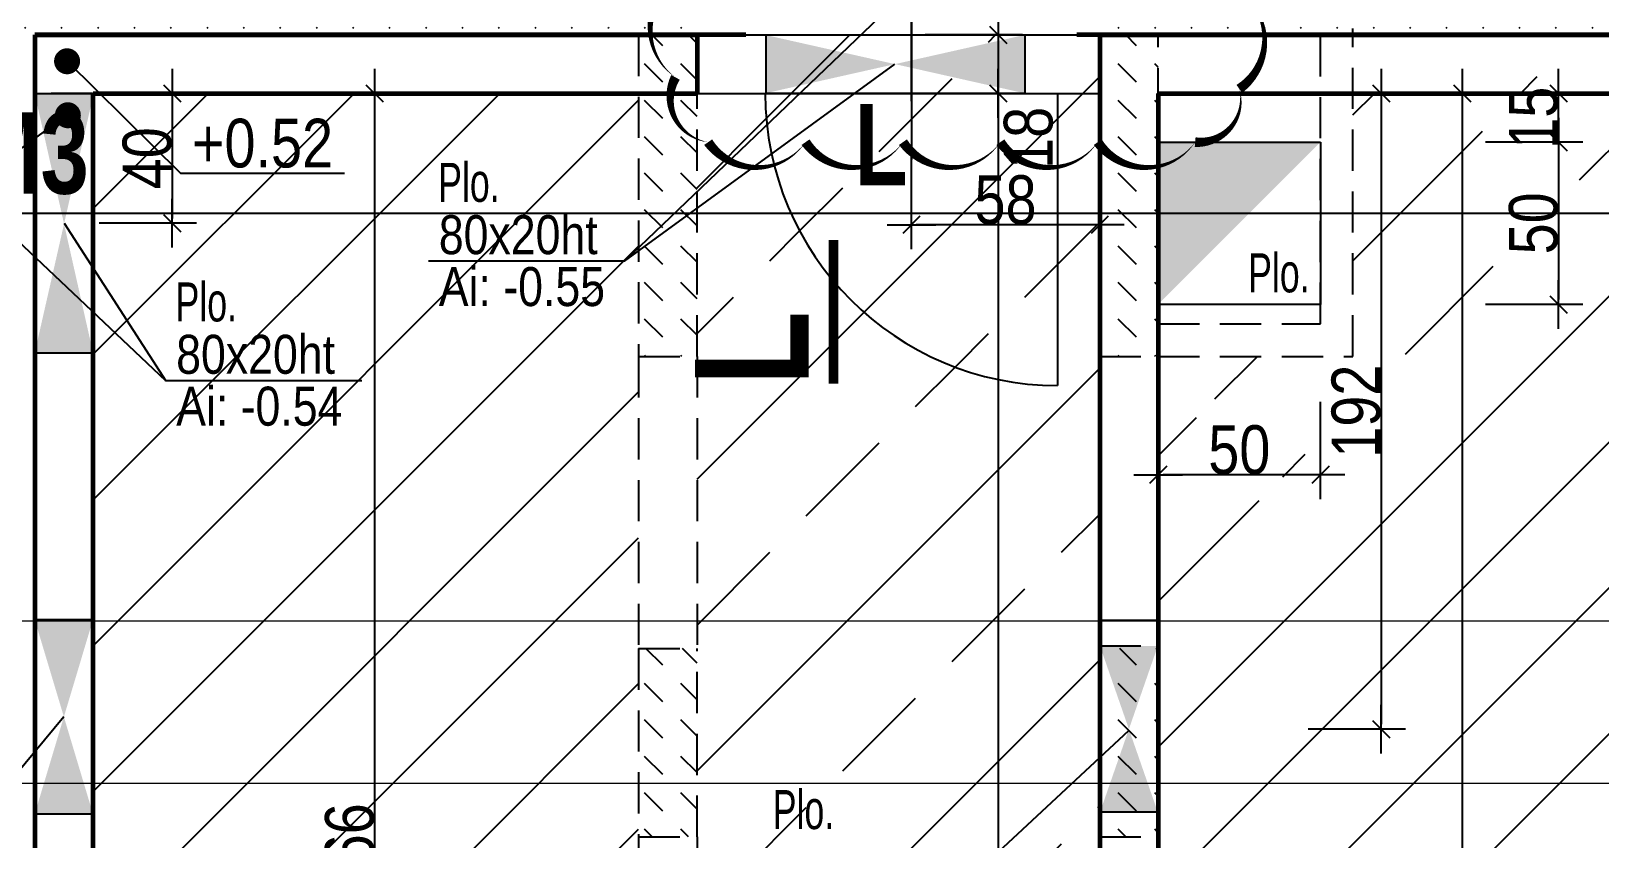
# Model space of a CAD drawing. Header units: centimetres. Extents: x 38820 to 82487, y -36363 to -12804.
# Drawn here: x 49691.6 to 50174.6, y -23043.9 to -22795.3 of the extents above; entities that cross this region are included whole.
import ezdxf
from ezdxf.enums import TextEntityAlignment as Align

# ---------------------------------------------------------------- set-up
doc = ezdxf.new("R2010")
doc.units = ezdxf.units.CM
doc.header["$LTSCALE"] = 0.5
doc.linetypes.add('CACHEX2', pattern=[19.05, 12.7, -6.35])
doc.layers.get('DEFPOINTS').update_dxf_attribs({"linetype": 'CONTINUOUS'})
doc.layers.add('01_Cad_1_', color=5, linetype='CONTINUOUS', lineweight=9)
doc.layers.add('01_murs_coup', color=5, linetype='CONTINUOUS', lineweight=60)
for name, color, linetype in [('01_cote_gen', 4, 'CONTINUOUS'), ('01_linteaux', 2, 'CONTINUOUS'), ('01_murs_sup', 2, 'CACHEX2'), ('01_poch_BN', 9, 'CONTINUOUS'), ('01_resv', 32, 'CONTINUOUS'), ('01_texte', 230, 'CONTINUOUS'), ('AA_COTES', 2, 'CONTINUOUS')]:
    doc.layers.add(name, color=color, linetype=linetype)
doc.styles.add('Arial Narrow', font='ARIALN.TTF')
doc.styles.add('impact', font='impact.ttf')
doc.styles.add('STYLE2', font='ARIALN.TTF')
doc.dimstyles.new('JB50', dxfattribs={"dimscale": 0.1, "dimtxt": 150, "dimasz": 15, "dimexe": 0.1, "dimexo": 0.1, "dimgap": 0.09, "dimtad": 1, "dimdec": 1, "dimdsep": 46, "dimtxsty": 'STYLE2', "dimblk1": 'BOND_G', "dimblk2": 'BOND_D', "dimsah": 1, "dimcen": 1.5, "dimdle": 0.01, "dimse1": 1, "dimse2": 1, "dimclrd": 4, "dimclre": 2, "dimclrt": 6, "dimazin": 2, "dimtfac": 2.333333, "dimtdec": 1, "dimtix": 1, "dimtmove": 2, "dimatfit": 3, "dimldrblk": 'BOND_G', "dimfxl": 1, "dimtolj": 1, "dimtzin": 0, "dimarcsym": 0})
pattern_1 = [(135, (-19116.01, 5488.093), (-11.22532015, 9e-16), [7.9375, -7.9375])]
pattern_2 = [(135, (-19116.01, 5488.093), (-11.22532015, 9e-16), [7.9375, -7.9375])]

# ---------------------------------------------------------------- blocks, each defined once
blk = doc.blocks.new('BOND_G')
at = {"layer": 'AA_COTES', "color": 0}
for p, q in [((0, -5), (0, 15)), ((5, 0), (-5, 0)), ((1.77, 1.77), (-1.77, -1.77))]:
    blk.add_line(p, q, dxfattribs=at)
blk = doc.blocks.new('BOND_D')
at = {"layer": 'AA_COTES', "color": 0}
for p, q in [((0, 5), (0, -15)), ((5, 0), (-5, 0)), ((-1.77, -1.77), (1.77, 1.77))]:
    blk.add_line(p, q, dxfattribs=at)
blk = doc.blocks.new('*D842')
at = {"layer": '01_cote_gen', "color": 4, "lineweight": -2, "transparency": 16777216}
blk.add_line((49989.4, -22815.89), (49989.4, -23352.89), dxfattribs=at)
at = {"layer": 'DEFPOINTS', "color": 0}
for p in [(49980.94, -22814.39), (49967.2, -23354.39), (49989.4, -23354.39)]:
    blk.add_point(p, dxfattribs=at)
at = {"layer": '01_cote_gen', "color": 4, "lineweight": -2, "transparency": 16777216, "xscale": 1.5, "yscale": 1.5, "zscale": 1.5}
for name, p, rotation in [('BOND_G', (49989.4, -22814.39), 90), ('BOND_D', (49989.4, -23354.39), 270)]:
    blk.add_blockref(name, p, dxfattribs=dict(at, rotation=rotation))
at = {"layer": '01_cote_gen', "color": 6, "transparency": 16777216, "insert": (49981.74, -23084.39), "char_height": 15, "attachment_point": 5, "rotation": 90, "style": 'STYLE2'}
blk.add_mtext('\\A1;540', dxfattribs=at)
blk = doc.blocks.new('*D843')
at = {"layer": '01_cote_gen', "color": 4, "lineweight": -2, "transparency": 16777216}
blk.add_line((49989.4, -22797.89), (49989.4, -22812.89), dxfattribs=at)
at = {"layer": 'DEFPOINTS', "color": 0}
for p in [(49975.37, -22796.39), (49975.37, -22814.39), (49989.4, -22814.39)]:
    blk.add_point(p, dxfattribs=at)
at = {"layer": '01_cote_gen', "color": 4, "lineweight": -2, "transparency": 16777216, "xscale": 1.5, "yscale": 1.5, "zscale": 1.5}
for name, p, rotation in [('BOND_G', (49989.4, -22796.39), 90), ('BOND_D', (49989.4, -22814.39), 270)]:
    blk.add_blockref(name, p, dxfattribs=dict(at, rotation=rotation))
at = {"layer": '01_cote_gen', "color": 6, "transparency": 16777216, "insert": (49998.71, -22828.1), "char_height": 15, "attachment_point": 5, "rotation": 90, "style": 'STYLE2'}
blk.add_mtext('\\A1;18', dxfattribs=at)
blk = doc.blocks.new('*D865')
at = {"layer": '01_cote_gen', "color": 4, "lineweight": -2, "transparency": 16777216}
blk.add_line((50268.24, -22815.89), (50268.24, -23430.89), dxfattribs=at)
at = {"layer": 'DEFPOINTS', "color": 0}
for p in [(50126.64, -22814.39), (50268.24, -23432.39), (50320.59, -23432.39)]:
    blk.add_point(p, dxfattribs=at)
at = {"layer": '01_cote_gen', "color": 4, "lineweight": -2, "transparency": 16777216, "xscale": 1.5, "yscale": 1.5, "zscale": 1.5}
for name, p, rotation in [('BOND_G', (50268.24, -22814.39), 90), ('BOND_D', (50268.24, -23432.39), 270)]:
    blk.add_blockref(name, p, dxfattribs=dict(at, rotation=rotation))
at = {"layer": '01_cote_gen', "color": 6, "transparency": 16777216, "insert": (50260.58, -23123.39), "char_height": 15, "attachment_point": 5, "rotation": 90, "style": 'STYLE2'}
blk.add_mtext('\\A1;618', dxfattribs=at)
blk = doc.blocks.new('*D866')
at = {"layer": '01_cote_gen', "color": 4, "lineweight": -2, "transparency": 16777216}
blk.add_line((50132.28, -22815.89), (50132.28, -23724.9), dxfattribs=at)
at = {"layer": 'DEFPOINTS', "color": 0}
for p in [(50125.23, -22814.39), (50038.63, -23726.4), (50132.28, -23726.4)]:
    blk.add_point(p, dxfattribs=at)
at = {"layer": '01_cote_gen', "color": 4, "lineweight": -2, "transparency": 16777216, "xscale": 1.5, "yscale": 1.5, "zscale": 1.5}
for name, p, rotation in [('BOND_G', (50132.28, -22814.39), 90), ('BOND_D', (50132.28, -23726.4), 270)]:
    blk.add_blockref(name, p, dxfattribs=dict(at, rotation=rotation))
at = {"layer": '01_cote_gen', "color": 6, "transparency": 16777216, "insert": (50124.62, -23222.45), "char_height": 15, "attachment_point": 5, "rotation": 90, "style": 'STYLE2'}
blk.add_mtext('\\A1;912', dxfattribs=at)
blk = doc.blocks.new('*D1266')
at = {"layer": '01_resv', "color": 4, "lineweight": -2, "transparency": 16777216}
for p, q in [((50161.93, -22812.89), (50161.93, -22811.39)), ((50161.93, -22829.43), (50161.93, -22814.39)), ((50161.93, -22830.93), (50161.93, -22832.43))]:
    blk.add_line(p, q, dxfattribs=at)
at = {"layer": 'DEFPOINTS', "color": 0}
for p in [(50084.05, -22814.39), (50161.93, -22814.39), (50088.63, -22829.43)]:
    blk.add_point(p, dxfattribs=at)
at = {"layer": '01_resv', "color": 4, "lineweight": -2, "transparency": 16777216, "xscale": 1.5, "yscale": 1.5, "zscale": 1.5}
for name, p, rotation in [('BOND_D', (50161.93, -22814.39), 270), ('BOND_G', (50161.93, -22829.43), 90)]:
    blk.add_blockref(name, p, dxfattribs=dict(at, rotation=rotation))
at = {"layer": '01_resv', "color": 6, "transparency": 16777216, "insert": (50154.27, -22821.91), "char_height": 15, "attachment_point": 5, "rotation": 90, "style": 'STYLE2'}
blk.add_mtext('\\A1;15', dxfattribs=at)
blk = doc.blocks.new('*D1267')
at = {"layer": '01_resv', "color": 4, "lineweight": -2, "transparency": 16777216}
blk.add_line((50161.93, -22830.93), (50161.93, -22877.93), dxfattribs=at)
at = {"layer": 'DEFPOINTS', "color": 0}
for p in [(50088.63, -22829.43), (50088.63, -22879.43), (50161.93, -22879.43)]:
    blk.add_point(p, dxfattribs=at)
at = {"layer": '01_resv', "color": 4, "lineweight": -2, "transparency": 16777216, "xscale": 1.5, "yscale": 1.5, "zscale": 1.5}
for name, p, rotation in [('BOND_G', (50161.93, -22829.43), 90), ('BOND_D', (50161.93, -22879.43), 270)]:
    blk.add_blockref(name, p, dxfattribs=dict(at, rotation=rotation))
at = {"layer": '01_resv', "color": 6, "transparency": 16777216, "insert": (50154.27, -22854.43), "char_height": 15, "attachment_point": 5, "rotation": 90, "style": 'STYLE2'}
blk.add_mtext('\\A1;50', dxfattribs=at)
blk = doc.blocks.new('*D1268')
at = {"layer": '01_resv', "color": 4, "lineweight": -2, "transparency": 16777216}
blk.add_line((50087.13, -22931.88), (50040.13, -22931.88), dxfattribs=at)
at = {"layer": 'DEFPOINTS', "color": 0}
for p in [(50038.63, -22879.43), (50088.63, -22879.43), (50038.63, -22931.88)]:
    blk.add_point(p, dxfattribs=at)
at = {"layer": '01_resv', "color": 4, "lineweight": -2, "transparency": 16777216, "xscale": 1.5, "yscale": 1.5, "zscale": 1.5, "rotation": 180}
blk.add_blockref('BOND_D', (50038.63, -22931.88), dxfattribs=at)
at = {"layer": '01_resv', "color": 4, "lineweight": -2, "transparency": 16777216, "xscale": 1.5, "yscale": 1.5, "zscale": 1.5}
blk.add_blockref('BOND_G', (50088.63, -22931.88), dxfattribs=at)
at = {"layer": '01_resv', "color": 6, "transparency": 16777216, "insert": (50063.63, -22924.21), "char_height": 15, "attachment_point": 5, "style": 'STYLE2'}
blk.add_mtext('\\A1;50', dxfattribs=at)
blk = doc.blocks.new('*D1269')
at = {"layer": '01_cote_gen', "color": 4, "lineweight": -2, "transparency": 16777216}
blk.add_line((50019.12, -22854.88), (49964.13, -22854.88), dxfattribs=at)
at = {"layer": 'DEFPOINTS', "color": 0}
for p in [(49962.63, -22827.34), (50020.62, -22830.61), (49962.63, -22854.88)]:
    blk.add_point(p, dxfattribs=at)
at = {"layer": '01_cote_gen', "color": 4, "lineweight": -2, "transparency": 16777216, "xscale": 1.5, "yscale": 1.5, "zscale": 1.5, "rotation": 180}
blk.add_blockref('BOND_D', (49962.63, -22854.88), dxfattribs=at)
at = {"layer": '01_cote_gen', "color": 4, "lineweight": -2, "transparency": 16777216, "xscale": 1.5, "yscale": 1.5, "zscale": 1.5}
blk.add_blockref('BOND_G', (50020.62, -22854.88), dxfattribs=at)
at = {"layer": '01_cote_gen', "color": 6, "transparency": 16777216, "insert": (49991.63, -22847.22), "char_height": 15, "attachment_point": 5, "style": 'STYLE2'}
blk.add_mtext('\\A1;58', dxfattribs=at)
blk = doc.blocks.new('*D1271')
at = {"layer": '01_resv', "color": 4, "lineweight": -2, "transparency": 16777216}
blk.add_line((49734.97, -22815.89), (49734.97, -22852.89), dxfattribs=at)
at = {"layer": 'DEFPOINTS', "color": 0}
for p in [(49729.12, -22814.39), (49701.72, -22854.39), (49734.97, -22854.39)]:
    blk.add_point(p, dxfattribs=at)
at = {"layer": '01_resv', "color": 4, "lineweight": -2, "transparency": 16777216, "xscale": 1.5, "yscale": 1.5, "zscale": 1.5}
for name, p, rotation in [('BOND_G', (49734.97, -22814.39), 90), ('BOND_D', (49734.97, -22854.39), 270)]:
    blk.add_blockref(name, p, dxfattribs=dict(at, rotation=rotation))
at = {"layer": '01_resv', "color": 6, "transparency": 16777216, "insert": (49727.3, -22834.39), "char_height": 15, "attachment_point": 5, "rotation": 90, "style": 'STYLE2'}
blk.add_mtext('\\A1;40', dxfattribs=at)
blk = doc.blocks.new('*D1272')
at = {"layer": '01_resv', "color": 4, "lineweight": -2, "transparency": 16777216}
blk.add_line((50107.3, -22815.89), (50107.3, -23008.7), dxfattribs=at)
at = {"layer": 'DEFPOINTS', "color": 0}
for p in [(50109.58, -22814.39), (50029.63, -23010.2), (50107.3, -23010.2)]:
    blk.add_point(p, dxfattribs=at)
at = {"layer": '01_resv', "color": 4, "lineweight": -2, "transparency": 16777216, "xscale": 1.5, "yscale": 1.5, "zscale": 1.5}
for name, p, rotation in [('BOND_G', (50107.3, -22814.39), 90), ('BOND_D', (50107.3, -23010.2), 270)]:
    blk.add_blockref(name, p, dxfattribs=dict(at, rotation=rotation))
at = {"layer": '01_resv', "color": 6, "transparency": 16777216, "insert": (50099.64, -22912.29), "char_height": 15, "attachment_point": 5, "rotation": 90, "style": 'STYLE2'}
blk.add_mtext('\\A1;192', dxfattribs=at)
blk = doc.blocks.new('*D1299')
at = {"layer": '01_cote_gen', "color": 4, "lineweight": -2, "transparency": 16777216}
blk.add_line((49797.32, -22815.89), (49797.32, -23278.86), dxfattribs=at)
at = {"layer": 'DEFPOINTS', "color": 0}
for p in [(49803.63, -22814.39), (49701.63, -23280.36), (49797.32, -23280.36)]:
    blk.add_point(p, dxfattribs=at)
at = {"layer": '01_cote_gen', "color": 4, "lineweight": -2, "transparency": 16777216, "xscale": 1.5, "yscale": 1.5, "zscale": 1.5}
for name, p, rotation in [('BOND_G', (49797.32, -22814.39), 90), ('BOND_D', (49797.32, -23280.36), 270)]:
    blk.add_blockref(name, p, dxfattribs=dict(at, rotation=rotation))
at = {"layer": '01_cote_gen', "color": 6, "transparency": 16777216, "insert": (49789.65, -23047.37), "char_height": 15, "attachment_point": 5, "rotation": 90, "style": 'STYLE2'}
blk.add_mtext('\\A1;466', dxfattribs=at)

msp = doc.modelspace()

# ---------------------------------------------------------------- hatches: boundary and pattern name
at = {"layer": '01_murs_sup'}
h = msp.add_hatch(dxfattribs=at)
h.set_pattern_fill('DASH', color=256, scale=2.5, angle=135)
h.set_pattern_definition(pattern_1)
h.paths.add_polyline_path([(50038.63, -22985.387), (50020.63, -22985.387), (50020.63, -23043.387), (50038.63, -23043.387)])
h.paths.add_polyline_path([(49896.631, -22985.387), (49878.631, -22985.387), (49878.631, -23043.387), (49896.631, -23043.387)])
h.paths.add_polyline_path([(49896.631, -23133.387), (49878.631, -23133.387), (49878.631, -23274.387), (49896.631, -23274.387)])
h.paths.add_polyline_path([(50038.63, -23133.387), (50020.63, -23133.387), (50020.63, -23274.387), (50038.63, -23274.387)])
h.paths.add_polyline_path([(49191.636, -22794.387), (49896.631, -22794.387), (49896.631, -22778.387), (49861.631, -22778.387), (49843.631, -22778.387), (49207.636, -22778.387), (49191.636, -22778.387)])
h.paths.add_polyline_path([(49896.631, -22796.39), (49878.631, -22796.39), (49878.631, -22895.387), (49896.631, -22895.387)])
h = msp.add_hatch(dxfattribs=at)
h.set_pattern_fill('DASH', color=256, scale=2.5, angle=135)
h.set_pattern_definition(pattern_2)
h.paths.add_polyline_path([(50038.63, -22985.387), (50020.63, -22985.387), (50020.63, -23043.387), (50038.63, -23043.387)])
h.paths.add_polyline_path([(49896.631, -22985.387), (49878.631, -22985.387), (49878.631, -23043.387), (49896.631, -23043.387)])
h.paths.add_polyline_path([(49896.631, -23133.387), (49878.631, -23133.387), (49878.631, -23274.387), (49896.631, -23274.387)])
h.paths.add_polyline_path([(50038.63, -23133.387), (50020.63, -23133.387), (50020.63, -23274.387), (50038.63, -23274.387)])
h.paths.add_polyline_path([(49191.636, -22794.387), (49896.631, -22794.387), (49896.631, -22778.387), (49861.631, -22778.387), (49843.631, -22778.387), (49207.636, -22778.387), (49191.636, -22778.387)])
h.paths.add_polyline_path([(49896.631, -22796.39), (49878.631, -22796.39), (49878.631, -22895.387), (49896.631, -22895.387)])
h = msp.add_hatch(dxfattribs=at)
h.set_pattern_fill('DASH', color=256, scale=2.5, angle=135)
h.set_pattern_definition(pattern_1)
h.paths.add_polyline_path([(50020.63, -22794.387), (50725.63, -22794.387), (50725.63, -22778.387), (50709.63, -22778.387), (50020.63, -22778.387)])
h.paths.add_polyline_path([(50038.63, -22796.39), (50020.63, -22796.39), (50020.63, -22895.387), (50038.63, -22895.387)])
h = msp.add_hatch(dxfattribs=at)
h.set_pattern_fill('DASH', color=256, scale=2.5, angle=135)
h.set_pattern_definition(pattern_2)
h.paths.add_polyline_path([(50020.63, -22794.387), (50725.63, -22794.387), (50725.63, -22778.387), (50709.63, -22778.387), (50020.63, -22778.387)])
h.paths.add_polyline_path([(50038.63, -22796.39), (50020.63, -22796.39), (50020.63, -22895.387), (50038.63, -22895.387)])
at = {"layer": '01_poch_BN'}
h = msp.add_hatch(dxfattribs=at)
h.set_pattern_fill('ANSI31', color=256, scale=10)
h.paths.add_polyline_path([(49105.63, -22818.341), (49125.63, -22818.34), (49125.63, -22814.307), (49672.626, -22814.387), (49690.613, -22814.387), (49690.612, -22796.39), (48265.63, -22796.18), (48265.63, -23398.352), (48285.63, -23398.352), (48285.63, -23117.356), (48953.63, -23117.356), (48953.63, -23432.356), (49105.63, -23432.356)])
h.paths.add_polyline_path([(49878.631, -23043.387), (49878.631, -22985.387), (49878.631, -22895.387), (49878.631, -22814.387), (49710.809, -22814.387), (49710.809, -22894.387), (49710.626, -23280.359), (49710.626, -23382.359), (49710.626, -23432.383), (49875.631, -23432.383), (49875.631, -23379.384), (49875.631, -23354.387), (49878.631, -23354.387), (49878.631, -23133.387)])
h.paths.add_polyline_path([(52569.593, -22796.39), (52419.597, -22796.39), (52419.597, -23152.394), (52569.593, -23152.394)])
h.paths.add_polyline_path([(50169.799, -22835.779), (50169.799, -22809.166), (50138.571, -22809.166), (50138.571, -22835.779)])
h.paths.add_polyline_path([(50169.799, -22867.654), (50169.799, -22841.041), (50138.571, -22841.041), (50138.571, -22867.654)], flags=16)
h.paths.add_polyline_path([(50050.405, -22939.747), (50077.018, -22939.747), (50077.018, -22908.519), (50050.405, -22908.519)], flags=16)
h.paths.add_polyline_path([(50115.169, -22930.844), (50115.169, -22894.675), (50083.941, -22894.675), (50083.941, -22930.844)], flags=16)
edge = h.paths.add_edge_path(flags=16)
edge.add_arc((49336.408, -23148.361), 30.98, 0, 360)
edge = h.paths.add_edge_path()
edge.add_arc((49672.626, -23376.358), 89.997, 90.00006, 179.99947, ccw=False)
edge.add_line((49672.626, -23286.361), (49672.626, -23280.36))
edge.add_line((49672.626, -23280.36), (49672.626, -23036.408))
edge.add_line((49672.626, -23036.408), (49672.589, -23036.408))
edge.add_line((49672.589, -23036.408), (49672.589, -22976.411))
edge.add_line((49672.589, -22976.411), (49672.626, -22814.387))
edge.add_line((49672.626, -22814.387), (49125.63, -22814.307))
edge.add_line((49125.63, -22814.307), (49125.63, -23432.356))
edge.add_line((49125.63, -23432.356), (49354.627, -23432.36))
edge.add_line((49354.627, -23432.36), (49672.626, -23432.36))
edge.add_line((49672.626, -23432.36), (49672.628, -23382.36))
edge.add_line((49672.628, -23382.36), (49672.628, -23376.358))
edge.add_line((49672.628, -23376.358), (49582.629, -23376.357))
edge = h.paths.add_edge_path(flags=16)
edge.add_arc((51006.638, -23148.361), 30.98, 0, 360)
h.paths.add_polyline_path([(52399.597, -22814.39), (50098.63, -22814.39), (50098.63, -22895.387), (50038.597, -22895.387), (50038.597, -22984.587), (50038.63, -22984.587), (50038.63, -23043.387), (50038.625, -23133.387), (50038.63, -23133.387), (50038.63, -23272.387), (50038.619, -23422.387), (50038.63, -23422.387), (50038.63, -23432.383), (50382.593, -23432.383), (50382.593, -23152.394), (50772.593, -23152.394), (50772.593, -23432.383), (50844.63, -23432.383), (50961.597, -23432.394), (50981.597, -23432.394), (51034.63, -23432.394), (51034.63, -23432.383), (51172.593, -23432.383), (51172.593, -23152.394), (51729.593, -23152.394), (51729.593, -23432.383), (51892.593, -23432.383), (51892.593, -23152.394), (52399.597, -23152.394)])
h = msp.add_hatch(dxfattribs=at)
h.set_pattern_fill('ANSI33', color=256, scale=10)
h.paths.add_polyline_path([(50020.624, -23372.387), (49896.631, -23372.387), (49896.631, -23385.385), (49983.702, -23385.386, -0.4139489), (49893.631, -23475.382), (49893.631, -23481.381), (49893.631, -23708.376), (49913.219, -23708.376), (49917.629, -23708.376, -0.4140038), (50007.625, -23618.288), (50007.626, -23708.376), (50013.626, -23708.376), (50020.624, -23708.376)])
h.paths.add_polyline_path([(49983.702, -23385.386), (49896.631, -23385.385), (49896.631, -23422.387), (49896.631, -23448.383), (49893.631, -23448.383), (49893.631, -23475.382, 0.4139489)], flags=17)
h.paths.add_polyline_path([(50007.625, -23618.288, 0.4140038), (49917.629, -23708.376), (50007.626, -23708.376)])
h.paths.add_polyline_path([(50020.624, -22814.387), (50007.628, -22814.387), (50007.627, -22904.385, -0.4142104), (49917.631, -22814.388), (49917.583, -22814.388), (49896.631, -22814.387), (49896.631, -22895.387), (49896.631, -22985.387), (49896.631, -23043.387), (49896.631, -23133.387), (49896.631, -23354.387), (50020.624, -23354.387)])
h.paths.add_polyline_path([(50020.624, -22796.39), (49896.631, -22796.39), (49896.631, -22895.387), (49896.631, -22985.387), (49896.631, -23043.387), (49896.631, -23133.387), (49896.631, -23354.387), (50020.624, -23354.387)])
h = msp.add_hatch(dxfattribs=at)
h.set_pattern_fill('ANSI33', color=256, scale=10)
h.paths.add_polyline_path([(50020.624, -22814.387), (50007.628, -22814.387), (50007.627, -22904.385, -0.4142104), (49917.631, -22814.388), (49917.583, -22814.388), (49896.631, -22814.387), (49896.631, -22895.387), (49896.631, -22985.387), (49896.631, -23043.387), (49896.631, -23133.387), (49896.631, -23354.387), (50020.624, -23354.387)])

# ---------------------------------------------------------------- linework, layer by layer
at = {"layer": '01_Cad_1_', "color": 2}
msp.add_line((53058.056, -22976.925), (48218.056, -22976.925), dxfattribs=at)
at = {"layer": '01_Cad_1_'}
msp.add_line((53058.056, -23026.925), (48168.056, -23026.925), dxfattribs=at)
at = {"layer": '01_linteaux'}
for p, q in [((49962.615, -22753.989), (49962.615, -22816.8)), ((49962.63, -22771.986), (49962.63, -22834.797)), ((49896.631, -22796.39), (50020.624, -22796.39)), ((49911.632, -22796.39), (50013.629, -22796.39)), ((49896.631, -22814.387), (50020.624, -22814.387)), ((50007.628, -22814.387), (50007.627, -22904.385))]:
    msp.add_line(p, q, dxfattribs=at)
msp.add_arc((50007.628, -22814.387), 89.997, 179.99948, 269.99947, dxfattribs=at)
at = {"layer": '01_murs_coup'}
for p, q in [((49692.626, -22796.39), (49692.626, -23280.359)), ((49911.632, -22796.39), (49692.626, -22796.39)), ((49692.626, -22796.39), (49692.626, -23280.359)), ((49692.626, -22796.39), (49896.631, -22796.39)), ((49896.631, -22796.39), (49896.631, -22814.387)), ((50725.645, -22796.39), (50013.629, -22796.39)), ((50725.645, -22796.39), (50013.629, -22796.39)), ((50020.624, -22796.39), (50020.624, -23354.387)), ((50020.624, -22796.39), (52419.597, -22796.39)), ((50020.624, -22796.39), (50020.624, -23354.387)), ((50020.624, -22796.39), (52419.597, -22796.39)), ((49710.626, -22814.387), (49896.631, -22814.387)), ((49710.626, -23280.359), (49710.626, -22814.387)), ((50038.597, -22814.39), (50038.597, -23726.376)), ((50038.597, -22814.39), (52399.597, -22814.39)), ((50038.597, -22814.39), (50038.597, -23726.376)), ((50038.597, -22814.39), (52399.597, -22814.39))]:
    msp.add_line(p, q, dxfattribs=at)
at = {"layer": '01_murs_sup', "ltscale": 2}
for p, q in [((49878.631, -22796.39), (49878.631, -22895.387)), ((49878.631, -22796.39), (49878.631, -22895.387)), ((49896.631, -22895.387), (49896.631, -22796.39)), ((49896.631, -22895.387), (49896.631, -22796.39)), ((50020.63, -22895.387), (50020.63, -22796.39)), ((50020.63, -22895.387), (50020.63, -22796.39)), ((50038.63, -22895.387), (50038.63, -22796.39)), ((50038.63, -22895.387), (50038.63, -22796.39)), ((50088.63, -22885.387), (50088.63, -22794.387)), ((50088.63, -22885.387), (50088.63, -22794.387)), ((50098.63, -22895.387), (50098.63, -22794.387)), ((50098.63, -22895.387), (50098.63, -22794.387)), ((49710.407, -22814.388), (49692.407, -22814.388)), ((49692.626, -22814.388), (49710.613, -22814.387)), ((50038.63, -22885.387), (50088.63, -22885.387)), ((50038.63, -22885.387), (50088.63, -22885.387)), ((49878.631, -22895.387), (49896.631, -22895.387)), ((49878.631, -22895.387), (49878.631, -22985.387)), ((49878.631, -22895.387), (49896.631, -22895.387)), ((49878.631, -22895.387), (49878.631, -22985.387)), ((49896.631, -22895.387), (49896.631, -22985.387)), ((49896.631, -22895.387), (49896.631, -22985.387)), ((50020.63, -22895.387), (50038.63, -22895.387)), ((50020.63, -22895.387), (50038.63, -22895.387)), ((50038.63, -22895.387), (50098.63, -22895.387)), ((50038.63, -22895.387), (50098.63, -22895.387)), ((49878.631, -22985.387), (49878.631, -23043.387)), ((49878.631, -22985.387), (49896.631, -22985.387)), ((49896.631, -23043.387), (49896.631, -22985.387)), ((50020.63, -22984.587), (50038.63, -22984.587)), ((50020.63, -23043.387), (50020.63, -22985.387)), ((50038.63, -23043.387), (50038.63, -22985.387)), ((49878.631, -23043.387), (49896.631, -23043.387)), ((49878.631, -23043.387), (49878.631, -23133.387)), ((49896.631, -23043.387), (49896.631, -23133.387)), ((50020.63, -23043.387), (50038.63, -23043.387))]:
    msp.add_line(p, q, dxfattribs=at)
at = {"layer": '01_resv'}
for p, q in [((49917.583, -22796.39), (49997.583, -22796.39)), ((49917.883, -22814.388), (49917.884, -22796.39)), ((49997.583, -22796.39), (49997.583, -22814.387)), ((49692.626, -22814.387), (49710.809, -22814.387)), ((49692.626, -22894.387), (49692.626, -22814.387)), ((49710.809, -22814.387), (49710.809, -22894.387)), ((49997.583, -22814.387), (49917.583, -22814.388)), ((50038.63, -22829.429), (50088.63, -22829.429)), ((50038.63, -22879.429), (50038.63, -22829.429)), ((50088.63, -22829.429), (50088.63, -22879.429)), ((50088.63, -22879.429), (50038.63, -22879.429)), ((49710.809, -22894.387), (49692.626, -22894.387)), ((49692.586, -22976.411), (49710.617, -22976.411)), ((49692.59, -23036.408), (49692.59, -22976.411)), ((49710.617, -22976.411), (49710.617, -23036.408)), ((50020.717, -22976.611), (50038.535, -22976.61)), ((50020.721, -23036.608), (50020.717, -22976.611)), ((50038.535, -22976.61), (50038.539, -23036.608)), ((49710.617, -23036.408), (49692.59, -23036.408)), ((50038.539, -23035.808), (50020.721, -23035.808))]:
    msp.add_line(p, q, dxfattribs=at)
for points in [[(49917.583, -22814.388), (49917.583, -22796.39), (49997.583, -22796.39), (49997.583, -22814.387)], [(49710.809, -22814.387), (49692.626, -22814.387), (49692.626, -22894.387), (49710.626, -22894.387)], [(50038.63, -22879.429), (50038.63, -22829.429), (50088.63, -22829.429)], [(49692.626, -22976.411), (49710.617, -22976.41), (49710.617, -23036.408), (49692.626, -23036.408)], [(50020.721, -22984.587), (50038.536, -22984.587), (50038.539, -23035.808), (50020.721, -23035.81)]]:
    msp.add_solid(points, dxfattribs=at)
at = {"layer": '01_texte'}
for p, q in [((49874.231, -22866.084), (49957.583, -22786.389)), ((49702.61, -22804.514), (49737.491, -22838.962)), ((49874.231, -22866.084), (49957.583, -22805.389)), ((49623.892, -22878.605), (49702.628, -22821.034)), ((49737.491, -22838.962), (49788.046, -22838.962)), ((49191.839, -22851.283), (50726.271, -22851.283)), ((49733.041, -22902.919), (49681.619, -22854.387)), ((49701.718, -22854.387), (49733.041, -22902.919)), ((49874.231, -22866.084), (49813.926, -22866.084)), ((49793.346, -22902.919), (49733.041, -22902.919)), ((49701.621, -23006.41), (49657.707, -23059.265)), ((49977.269, -23059.265), (50029.628, -23010.598))]:
    msp.add_line(p, q, dxfattribs=at)
msp.add_lwpolyline([(49889.981, -22716.675, 0, 3, -0.5205671), (49919.981, -22716.675, 0, 3, -0.5205671), (49949.981, -22716.675, 0, 3, -0.5205671), (49979.981, -22716.675, 0, 3, -0.5205671), (50009.981, -22716.675, 0, 3, -0.5205671), (50039.981, -22716.675, 0, 3, -0.5205671), (50063.63, -22723.026, 0, 3, -0.5205671), (50063.63, -22753.026, 0, 3, -0.5205671), (50063.63, -22783.026, 0, 3, -0.5205671), (50063.63, -22813.026, 0, 3, -0.5205671), (50050.033, -22829.429, 0, 3, -0.5205671), (50020.033, -22829.429, 0, 3, -0.5205671), (49990.033, -22829.429, 0, 3, -0.5205671), (49960.033, -22829.429, 0, 3, -0.5205671), (49930.033, -22829.429, 0, 3, -0.5205671), (49900.033, -22829.429, 0, 3, -0.5205671), (49889.981, -22809.481, 0, 3, -0.5205671), (49889.981, -22779.481, 0, 3, -0.5205671), (49889.981, -22749.481, 0, 3, -0.5205671)], format="xyseb", close=True, dxfattribs=at)
at = {"layer": '01_texte', "const_width": 4}
for points in [[(49700.61, -22804.514, 1), (49704.61, -22804.514, 1)], [(49700.848, -22821.14, 1), (49704.848, -22821.14, 1)]]:
    msp.add_lwpolyline(points, format="xyb", close=True, dxfattribs=at)
at = {"layer": '01_texte', "const_width": 3}
msp.add_lwpolyline([(49938.63, -22859.553), (49938.63, -22903.805)], dxfattribs=at)

# ---------------------------------------------------------------- texts
at = {"layer": '01_texte', "style": 'impact'}
for s, p in [('M3', (49690.704, -22852.759)), ('L ', (49957.027, -22850.187))]:
    msp.add_text(s, height=25, dxfattribs=at).set_placement(p, align=Align.BOTTOM_CENTER)
at = {"layer": '01_texte', "style": 'Arial Narrow'}
for s, height, p in [('+0.52', 15, (49741.047, -22837.216)), ('80x20ht', 12, (49817.093, -22863.925)), ('Ai: -0.55', 12, (49817.093, -22879.9)), ('80x20ht', 12, (49736.208, -22900.76)), ('Ai: -0.54', 12, (49736.208, -22916.735))]:
    msp.add_text(s, height=height, dxfattribs=at).set_placement(p)
at = {"layer": '01_texte', "style": 'Arial Narrow', "width": 0.8}
for p in [(49816.888, -22847.804), (50066.342, -22875.676), (49736.003, -22884.639), (49919.926, -23040.984)]:
    msp.add_text('Plo.', height=12, dxfattribs=at).set_placement(p)
at = {"layer": '01_texte', "style": 'impact'}
msp.add_text('L', height=35, rotation=90, dxfattribs=at).set_placement((49941.483, -22892.889), align=Align.BOTTOM_CENTER)

# ---------------------------------------------------------------- dimensions: what is measured, and where the dimension line sits
at = {"layer": '01_cote_gen'}
for base, p1, p2, picture, middle in [((49989.403, -22814.387), (49975.373, -22796.39), (49975.373, -22814.387), '*D843', (49998.707, -22828.105)), ((50132.285, -23726.396), (50125.23, -22814.39), (50038.63, -23726.396), '*D866', (50124.617, -23222.448))]:
    dim = msp.add_linear_dim(base=base, p1=p1, p2=p2, angle=90, dimstyle='JB50', dxfattribs=at)
    dim.commit()
    dim.dimension.update_dxf_attribs({"geometry": picture, "text_midpoint": middle, "dimtype": 160})
for base, p1, p2, picture, middle in [((49797.319, -23280.359), (49803.629, -22814.387), (49701.626, -23280.359), '*D1299', (49789.651, -23047.373)), ((49989.403, -23354.387), (49980.935, -22814.387), (49967.203, -23354.387), '*D842', (49981.735, -23084.387)), ((50268.243, -23432.394), (50126.641, -22814.39), (50320.591, -23432.394), '*D865', (50260.575, -23123.392))]:
    dim = msp.add_linear_dim(base=base, p1=p1, p2=p2, angle=90, dimstyle='JB50', dxfattribs=at)
    dim.commit()
    dim.dimension.update_dxf_attribs({"geometry": picture, "text_midpoint": middle})
dim = msp.add_linear_dim(base=(49962.63, -22854.884), p1=(50020.624, -22830.614), p2=(49962.63, -22827.342), dimstyle='JB50', dxfattribs=at)
dim.commit()
dim.dimension.update_dxf_attribs({"geometry": '*D1269', "text_midpoint": (49991.627, -22847.216)})
at = {"layer": '01_resv'}
for base, p1, p2, picture, middle in [((49734.969, -22854.387), (49729.121, -22814.387), (49701.718, -22854.387), '*D1271', (49727.301, -22834.387)), ((50161.934, -22814.39), (50088.63, -22829.429), (50084.046, -22814.39), '*D1266', (50154.267, -22821.91)), ((50161.934, -22879.429), (50088.63, -22829.429), (50088.63, -22879.429), '*D1267', (50154.267, -22854.429))]:
    dim = msp.add_linear_dim(base=base, p1=p1, p2=p2, angle=90, dimstyle='JB50', dxfattribs=at)
    dim.commit()
    dim.dimension.update_dxf_attribs({"geometry": picture, "text_midpoint": middle})
dim = msp.add_linear_dim(base=(50107.305, -23010.198), p1=(50109.583, -22814.39), p2=(50029.63, -23010.198), angle=90, text='192', dimstyle='JB50', dxfattribs=at)
dim.commit()
dim.dimension.update_dxf_attribs({"geometry": '*D1272', "text_midpoint": (50099.637, -22912.294)})
dim = msp.add_linear_dim(base=(50038.63, -22931.882), p1=(50088.63, -22879.429), p2=(50038.63, -22879.429), dimstyle='JB50', dxfattribs=at)
dim.commit()
dim.dimension.update_dxf_attribs({"geometry": '*D1268', "text_midpoint": (50063.63, -22924.215)})

doc.saveas('drawing.dxf')
